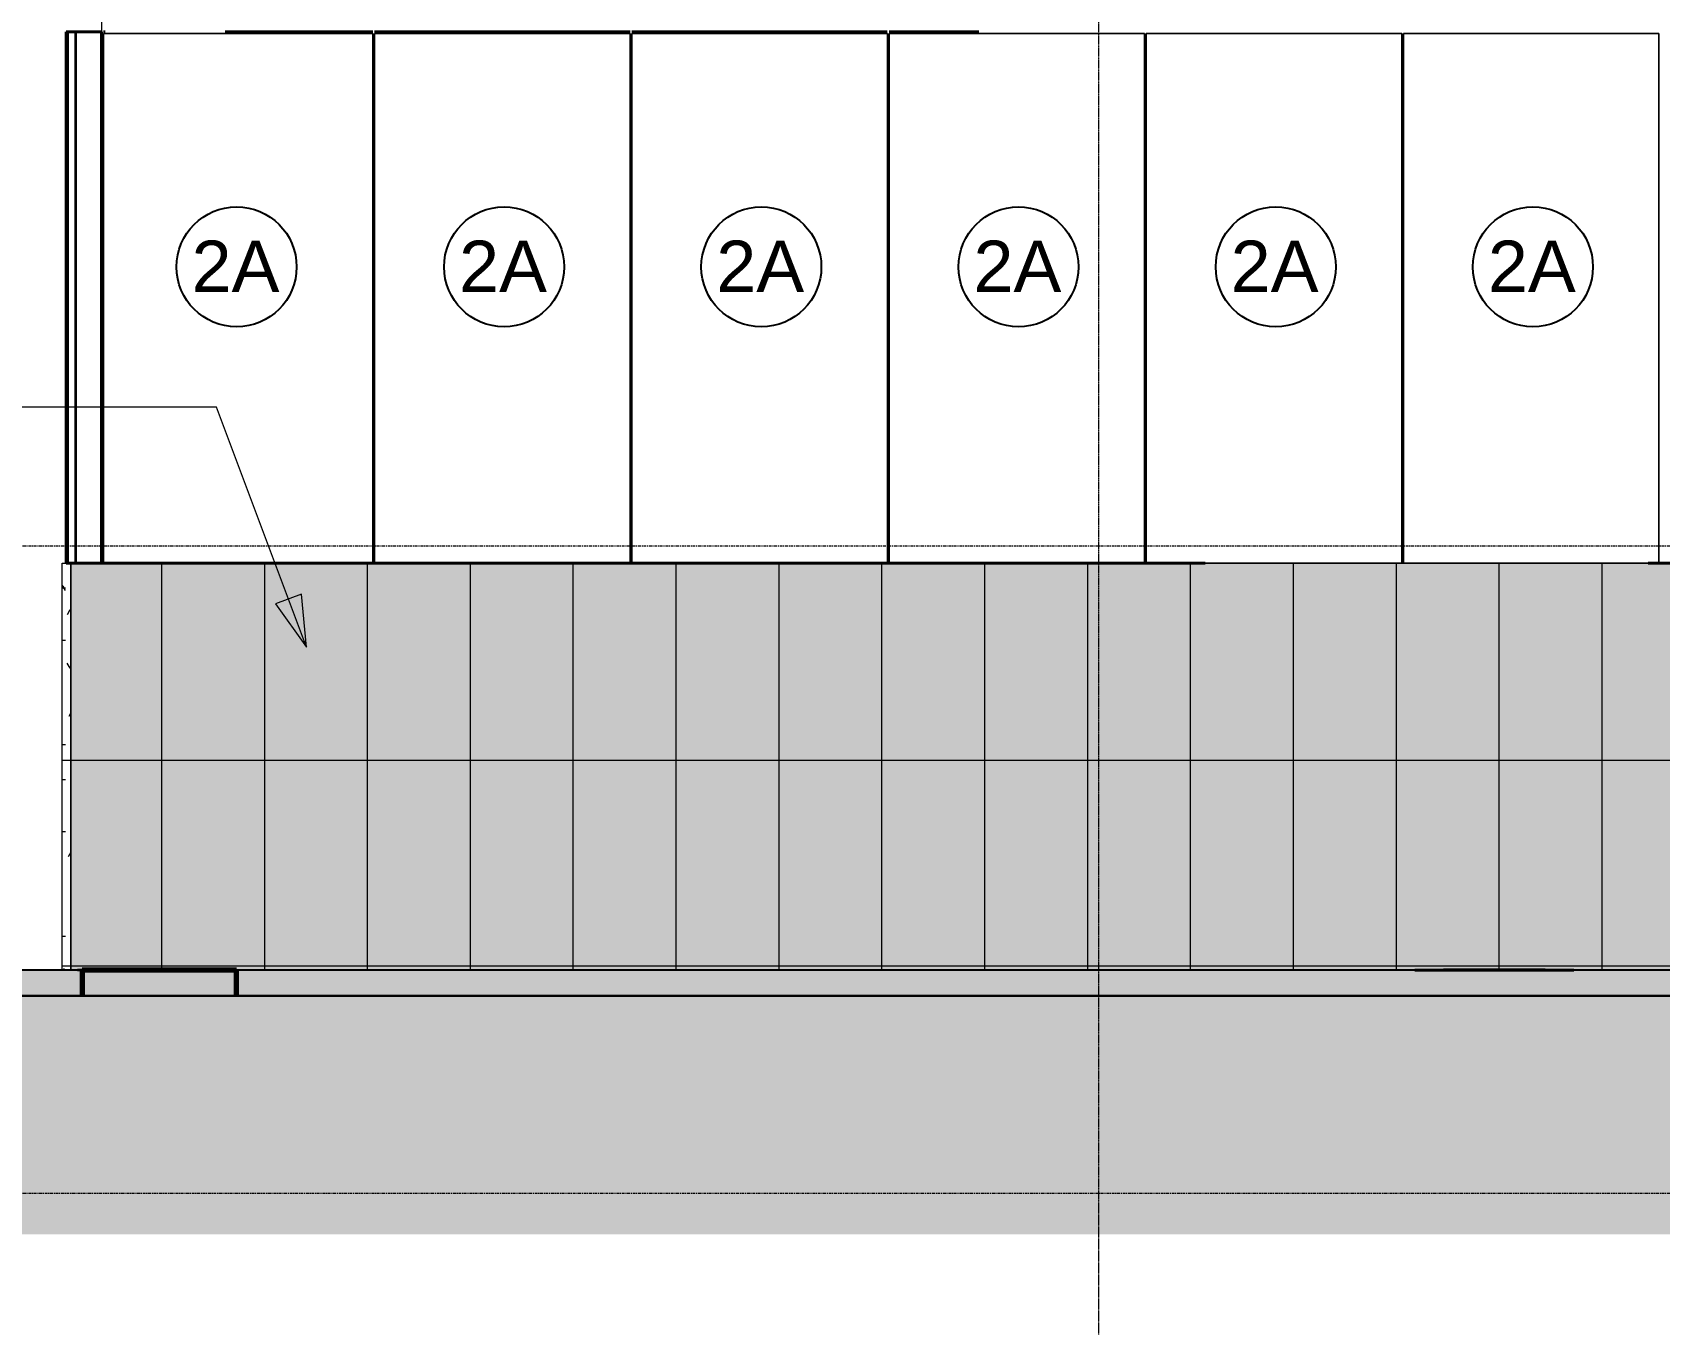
# Model space of a CAD drawing. Header units: millimetres. Extents: x -1379 to 1385823, y -4884429 to 548763.
# Drawn here: x 606255 to 615743, y -2306296 to -2298701 of the extents above; entities that cross this region are included whole.
import ezdxf

# ---------------------------------------------------------------- set-up
doc = ezdxf.new("R2010")
doc.units = ezdxf.units.MM
doc.linetypes.add('Centre', pattern=[31.75, 6.35, -4.7625, 15.875, -4.7625])
doc.linetypes.add('DPA_Grid _ Level 100', pattern=[10, 5.5, -1.6, 1.3, -1.6])
for name, color, linetype, lineweight in [('A-ANNO-IDEN', 7, 'Continuous', 25), ('A-COLS-E', 7, 'Continuous', 35), ('A-DETL-GENF', 7, 'Continuous', 35), ('A-DETL-THIN', 7, 'Continuous', 25), ('A-DOOR-E', 7, 'Continuous', 35), ('A-FLOR-E', 7, 'Continuous', 35), ('A-FLOR-FNSH', 7, 'Continuous', 70), ('A-FLOR-LEVL', 7, 'Continuous', 9), ('A-FLOR-PATT', 7, 'Continuous', 70), ('A-GENM', 7, 'Continuous', 35), ('A-GLAZ-CURT', 7, 'Continuous', 35), ('A-WALL-PATT', 7, 'Continuous', 70), ('G-ANNO-TEXT', 7, 'Continuous', 9), ('I-WALL-E', 7, 'Continuous', 50), ('S-GRID', 7, 'Continuous', 9), ('WALL-E', 7, 'Continuous', 50)]:
    doc.layers.add(name, color=color, linetype=linetype, lineweight=lineweight)
doc.styles.add('ARIAL', font='arial.ttf')
pattern_1 = [(0, (603264.26, -2405470.96), (406.4, 101.6), [33.528, -271.272, 33.528, -271.272, -1625.6]), (0, (603264.26, -2405470.96), (406.4, 101.6), [-609.6, 33.528, -576.072, 33.528, -271.272, -711.2]), (0, (603264.26, -2405470.96), (406.4, 101.6), [-1524, 33.528, -169.672, 33.528, -474.472]), (120, (603416.66, -2405420.16), (-291.18818, 301.15272), [33.528, -271.272, 33.528, -271.272, -1625.6]), (120, (603416.66, -2405420.16), (-291.18818, 301.15272), [-609.6, 33.528, -576.072, 33.528, -271.272, -711.2]), (120, (603416.66, -2405420.16), (-291.18818, 301.15272), [-1524, 33.528, -169.672, 33.528, -474.472]), (240, (603467.46, -2405216.96), (-115.21182, -402.75272), [33.528, -271.272, 33.528, -271.272, -1625.6]), (240, (603467.46, -2405216.96), (-115.21182, -402.75272), [-609.6, 33.528, -576.072, 33.528, -271.272, -711.2]), (240, (603467.46, -2405216.96), (-115.21182, -402.75272), [-1524, 33.528, -169.672, 33.528, -474.472])]
pattern_2 = [(0, (623207.8, -2306546), (0, 1200), []), (90, (623207.8, -2306545.96), (-600, 4e-14), [])]
pattern_3 = [(88.182, (2308160.665, 0), (-1.06917921, 33.67587044), []), (91.818, (2308160.665, 0), (-3.20698401, 33.67621035), [84.232, -50.539])]
pattern_4 = [(88.182, (2300365.751, 0), (-1.06917921, 33.67587044), []), (91.818, (2300365.751, 0), (-3.20698401, 33.67621035), [84.232, -50.539])]

# ---------------------------------------------------------------- blocks, each defined once
blk = doc.blocks.new('DPA_Rectangular - 300 x 700mm-5176290-IV01 - ELEVATION 4')
at = {"layer": 'A-COLS-E', "color": 7}
for p, q in [((2310042.7, 103675), (2309342.7, 103675)), ((2309342.7, 103675), (2310042.7, 103675))]:
    blk.add_line(p, q, dxfattribs=at)
blk = doc.blocks.new('DPA_Rectangular - 300 x 700mm-3612791-IV01 - ELEVATION 4')
at = {"layer": 'A-COLS-E', "color": 7}
for p, q in [((2306137.7, 103675), (2305437.7, 103675)), ((2305437.7, 103675), (2306137.7, 103675))]:
    blk.add_line(p, q, dxfattribs=at)
blk = doc.blocks.new('DPA_Rectangular - 300 x 700mm-V156-IV01 - ELEVATION 4')
at = {"layer": 'A-COLS-E', "color": 7}
for p, q in [((2300642.7, 103675), (2300342.7, 103675)), ((2300342.7, 103675), (2300642.7, 103675))]:
    blk.add_line(p, q, dxfattribs=at)
blk = doc.blocks.new('DPA_AC-FLR - A51_3000x2500_500mm-5662247-IV01 - ELEVATION 4')
at = {"layer": 'A-DOOR-E', "color": 7}
for p, q in [((2301717.7, 103675), (2301217.7, 103675)), ((2301217.7, 103675), (2301717.7, 103675)), ((2302217.7, 103675), (2301717.7, 103675)), ((2301717.7, 103675), (2302217.7, 103675)), ((2302717.7, 103675), (2302217.7, 103675)), ((2302217.7, 103675), (2302717.7, 103675)), ((2303217.7, 103675), (2302717.7, 103675)), ((2302717.7, 103675), (2303217.7, 103675)), ((2303717.7, 103675), (2303217.7, 103675)), ((2303217.7, 103675), (2303717.7, 103675)), ((2304217.7, 103675), (2303717.7, 103675)), ((2303717.7, 103675), (2304217.7, 103675))]:
    blk.add_line(p, q, dxfattribs=at)
blk = doc.blocks.new('DPA_Rectangular - 300 x 700mm-V157-IV01 - ELEVATION 4')
at = {"layer": 'A-COLS-E', "color": 7}
for p, q in [((2305537.7, 103675), (2305437.7, 103675)), ((2305437.7, 103675), (2305537.7, 103675)), ((2306137.7, 103675), (2306037.7, 103675)), ((2306037.7, 103675), (2306137.7, 103675))]:
    blk.add_line(p, q, dxfattribs=at)
blk = doc.blocks.new('DPA_GM-Manhole Cover Type 2 - 600x600-5170206-IV01 - ELEVATION 4')
at = {"layer": 'A-GENM', "lineweight": 9}
h = blk.add_hatch(dxfattribs=at)
h.set_pattern_fill('FP_60', style=0, pattern_type=2)
h.set_pattern_definition(pattern_3)
h.paths.add_polyline_path([(2308149.6, 101300), (2308152.1, 101300), (2308152.1, 101302), (2308148.3, 101302), (2308148.3, 101300)])
h = blk.add_hatch(dxfattribs=at)
h.set_pattern_fill('FP_61', style=0, pattern_type=2)
h.set_pattern_definition([(53.901, (2302497.423, 0), (-24.55651, 33.676058), []), (126.099, (2302497.423, 0), (-73.668976, 33.676412), [104.196, -62.518])])
h.paths.add_polyline_path([(2308152.1, 101300), (2308157.8, 101300), (2308157.8, 101302), (2308152.1, 101302)])
h = blk.add_hatch(dxfattribs=at)
h.set_pattern_fill('FP_60', style=0, pattern_type=2)
h.set_pattern_definition(pattern_3)
h.paths.add_polyline_path([(2308161.6, 101300), (2308161.6, 101302), (2308157.8, 101302), (2308157.8, 101300)])
h = blk.add_hatch(dxfattribs=at)
h.set_pattern_fill('FP_64', style=0, pattern_type=2)
h.set_pattern_definition([(53.901, (2302352.26, 0), (-24.55651, 33.676058), []), (126.099, (2302352.26, 0), (-73.668976, 33.676412), [104.196, -62.518])])
h.paths.add_polyline_path([(2308183.1, 101300), (2308244.1, 101300), (2308243.6, 101302), (2308161.6, 101302), (2308161.6, 101300), (2308164.1, 101300)])
h = blk.add_hatch(dxfattribs=at)
h.set_pattern_fill('FP_62', style=0, pattern_type=2)
h.set_pattern_definition([(45.014, (2296932.696, 0), (-33.658734, 33.676222), []), (134.986, (2296932.696, 0), (-100.97723, 33.67518), [119.033, -71.42])])
h.paths.add_polyline_path([(2308304.1, 101300), (2308663.9, 101300), (2308663.9, 101302), (2308244.1, 101302), (2308244.1, 101300), (2308289, 101300)])
h = blk.add_hatch(dxfattribs=at)
h.set_pattern_fill('FP_63', style=0, pattern_type=2)
h.set_pattern_definition([(55.616, (2303037.62, 0), (-23.04434, 33.676178), []), (124.384, (2303037.62, 0), (-69.13362, 33.675858), [102.015, -61.209])])
h.paths.add_polyline_path([(2308741.3, 101300), (2308741.3, 101302), (2308663.9, 101302), (2308663.9, 101300)])
at = {"layer": 'A-GENM', "color": 7}
for p, q in [((2307980.7, 101300), (2308880.3, 101300)), ((2308009.3, 101300), (2307980.7, 101300)), ((2308908.9, 101300), (2308009.3, 101300)), ((2308149.6, 101300), (2308130.3, 101300)), ((2308130.3, 101300), (2308740, 101300)), ((2308130.3, 101300), (2308149.6, 101300)), ((2308740, 101300), (2308130.3, 101300)), ((2308735.1, 101300), (2308135.4, 101300)), ((2308135.4, 101300), (2308154.5, 101300)), ((2308145.7, 101300), (2308164.1, 101300)), ((2308725.4, 101300), (2308145.7, 101300)), ((2308225.7, 101302), (2308148.3, 101302)), ((2308148.3, 101302), (2308152.1, 101302)), ((2308148.3, 101302), (2308148.3, 101300)), ((2308152.1, 101300), (2308148.3, 101300)), ((2308148.3, 101300), (2308225.7, 101300)), ((2308149.6, 101300), (2308759.3, 101300)), ((2308149.6, 101300), (2308759.3, 101300)), ((2308152.1, 101302), (2308234.6, 101302)), ((2308152.1, 101300), (2308152.1, 101302)), ((2308234.6, 101300), (2308152.1, 101300)), ((2308154.5, 101300), (2308754.2, 101300)), ((2308235.2, 101302), (2308157.8, 101302)), ((2308157.8, 101302), (2308161.6, 101302)), ((2308157.8, 101302), (2308157.8, 101300)), ((2308161.6, 101300), (2308157.8, 101300)), ((2308157.8, 101300), (2308235.2, 101300)), ((2308158.3, 101300), (2308172.8, 101300)), ((2308171.9, 101300), (2308158.3, 101300)), ((2308161.6, 101302), (2308244.1, 101302)), ((2308161.6, 101300), (2308161.6, 101302)), ((2308243.6, 101300), (2308161.6, 101300)), ((2308164.1, 101300), (2308743.9, 101300)), ((2308165.5, 101300), (2308179.2, 101300)), ((2308180.1, 101300), (2308165.5, 101300)), ((2308167.8, 101300), (2308182.4, 101300)), ((2308181.5, 101300), (2308167.8, 101300)), ((2308171.9, 101300), (2308186.5, 101300)), ((2308172.8, 101300), (2308186.5, 101300)), ((2308175, 101300), (2308188.7, 101300)), ((2308189.6, 101300), (2308175, 101300)), ((2308179.2, 101300), (2308193.8, 101300)), ((2308180.1, 101300), (2308193.8, 101300)), ((2308181.5, 101300), (2308196.1, 101300)), ((2308183.1, 101300), (2308196.1, 101300)), ((2308188.7, 101300), (2308203.3, 101300)), ((2308189.6, 101300), (2308203.3, 101300)), ((2308645.5, 101302), (2308225.7, 101302)), ((2308225.7, 101300), (2308645.5, 101300)), ((2308234.6, 101302), (2308654.4, 101302)), ((2308654.4, 101300), (2308234.6, 101300)), ((2308655, 101302), (2308235.2, 101302)), ((2308235.2, 101300), (2308655, 101300)), ((2308244.1, 101302), (2308663.9, 101302)), ((2308244.1, 101302), (2308244.1, 101300)), ((2308663.9, 101300), (2308244.1, 101300)), ((2308733.1, 101302), (2308645.5, 101302)), ((2308645.5, 101300), (2308733.1, 101300)), ((2308654.4, 101302), (2308736.6, 101302)), ((2308736.6, 101300), (2308654.4, 101300)), ((2308737.5, 101302), (2308655, 101302)), ((2308655, 101300), (2308737.5, 101300)), ((2308663.9, 101302), (2308741.3, 101302)), ((2308663.9, 101300), (2308663.9, 101302)), ((2308741.3, 101300), (2308663.9, 101300)), ((2308700, 101300), (2308686.3, 101300)), ((2308700.9, 101300), (2308686.3, 101300)), ((2308708.1, 101300), (2308693.5, 101300)), ((2308707.2, 101300), (2308693.5, 101300)), ((2308709.5, 101300), (2308695.8, 101300)), ((2308710.4, 101300), (2308695.8, 101300)), ((2308700, 101300), (2308714.6, 101300)), ((2308714.6, 101300), (2308700.9, 101300)), ((2308717.6, 101300), (2308703.1, 101300)), ((2308716.7, 101300), (2308703.1, 101300)), ((2308721.8, 101300), (2308707.2, 101300)), ((2308708.1, 101300), (2308721.8, 101300)), ((2308709.5, 101300), (2308724.1, 101300)), ((2308724.1, 101300), (2308710.4, 101300)), ((2308731.3, 101300), (2308716.7, 101300)), ((2308717.6, 101300), (2308731.3, 101300)), ((2308743.9, 101300), (2308725.4, 101300)), ((2308736.6, 101302), (2308733.1, 101302)), ((2308733.1, 101300), (2308736.6, 101300)), ((2308754.2, 101300), (2308735.1, 101300)), ((2308741.3, 101302), (2308737.5, 101302)), ((2308737.5, 101300), (2308741.3, 101300)), ((2308740, 101300), (2308759.3, 101300)), ((2308759.3, 101300), (2308740, 101300)), ((2308741.3, 101300), (2308741.3, 101302)), ((2308880.3, 101300), (2308908.9, 101300))]:
    blk.add_line(p, q, dxfattribs=at)
blk = doc.blocks.new('DPA_GM-Manhole Cover Type 2 - 600x600-V177-IV01 - ELEVATION 4')
at = {"layer": 'A-GENM', "lineweight": 9}
h = blk.add_hatch(dxfattribs=at)
h.set_pattern_fill('FP_65', style=0, pattern_type=2)
h.set_pattern_definition(pattern_4)
h.paths.add_polyline_path([(2300350.5, 101300), (2300352.9, 101300), (2300352.9, 101302), (2300349.1, 101302), (2300349.1, 101300)])
h = blk.add_hatch(dxfattribs=at)
h.set_pattern_fill('FP_66', style=0, pattern_type=2)
h.set_pattern_definition([(53.901, (2298788.723, 0), (-24.55651, 33.676058), []), (126.099, (2298788.723, 0), (-73.668976, 33.676412), [104.196, -62.518])])
h.paths.add_polyline_path([(2300352.9, 101300), (2300358.6, 101300), (2300358.6, 101302), (2300352.9, 101302)])
h = blk.add_hatch(dxfattribs=at)
h.set_pattern_fill('FP_65', style=0, pattern_type=2)
h.set_pattern_definition(pattern_4)
h.paths.add_polyline_path([(2300362.4, 101300), (2300362.4, 101302), (2300358.6, 101302), (2300358.6, 101300)])
h = blk.add_hatch(dxfattribs=at)
h.set_pattern_fill('FP_69', style=0, pattern_type=2)
h.set_pattern_definition([(53.901, (2298643.56, 0), (-24.55651, 33.676058), []), (126.099, (2298643.56, 0), (-73.668976, 33.676412), [104.196, -62.518])])
h.paths.add_polyline_path([(2300365, 101300), (2300444.9, 101300), (2300444.9, 101302), (2300362.4, 101302), (2300362.4, 101300)])
h = blk.add_hatch(dxfattribs=at)
h.set_pattern_fill('FP_67', style=0, pattern_type=2)
h.set_pattern_definition([(45.014, (2296928.434, 0), (-33.658734, 33.676222), []), (134.986, (2296928.434, 0), (-100.97723, 33.67518), [119.033, -71.42])])
h.paths.add_polyline_path([(2300864.7, 101300), (2300864.7, 101302), (2300444.9, 101302), (2300444.9, 101300)])
h = blk.add_hatch(dxfattribs=at)
h.set_pattern_fill('FP_68', style=0, pattern_type=2)
h.set_pattern_definition([(55.616, (2298947.145, 0), (-23.04434, 33.676178), []), (124.384, (2298947.145, 0), (-69.13362, 33.675858), [102.015, -61.209])])
h.paths.add_polyline_path([(2300942.1, 101300), (2300942.1, 101302), (2300864.7, 101302), (2300864.7, 101300)])
at = {"layer": 'A-GENM', "color": 7}
for p, q in [((2300209.1, 101300), (2300181.6, 101300)), ((2300350.5, 101300), (2300331.1, 101300)), ((2300940.8, 101300), (2300331.1, 101300)), ((2300935.9, 101300), (2300336.2, 101300)), ((2300346.6, 101300), (2300365, 101300)), ((2300349.1, 101302), (2300352.9, 101302)), ((2300349.1, 101302), (2300349.1, 101300)), ((2300352.9, 101300), (2300349.1, 101300)), ((2300350.5, 101300), (2300960.1, 101300)), ((2300352.9, 101302), (2300435.4, 101302)), ((2300352.9, 101300), (2300352.9, 101302)), ((2300435.4, 101300), (2300352.9, 101300)), ((2300358.6, 101302), (2300362.4, 101302)), ((2300358.6, 101302), (2300358.6, 101300)), ((2300362.4, 101300), (2300358.6, 101300)), ((2300359.1, 101300), (2300373.7, 101300)), ((2300372.8, 101300), (2300359.1, 101300)), ((2300362.4, 101302), (2300444.9, 101302)), ((2300362.4, 101300), (2300362.4, 101302)), ((2300444.9, 101300), (2300362.4, 101300)), ((2300365, 101300), (2300944.7, 101300)), ((2300366.3, 101300), (2300380, 101300)), ((2300380.9, 101300), (2300366.3, 101300)), ((2300368.6, 101300), (2300383.2, 101300)), ((2300382.3, 101300), (2300368.6, 101300)), ((2300372.8, 101300), (2300387.4, 101300)), ((2300373.7, 101300), (2300387.4, 101300)), ((2300375.9, 101300), (2300389.5, 101300)), ((2300390.4, 101300), (2300375.9, 101300)), ((2300380, 101300), (2300394.6, 101300)), ((2300380.9, 101300), (2300394.6, 101300)), ((2300382.3, 101300), (2300396.9, 101300)), ((2300383.2, 101300), (2300396.9, 101300)), ((2300389.5, 101300), (2300404.1, 101300)), ((2300390.4, 101300), (2300404.1, 101300)), ((2300435.4, 101302), (2300855.2, 101302)), ((2300855.2, 101300), (2300435.4, 101300)), ((2300444.9, 101302), (2300864.7, 101302)), ((2300444.9, 101302), (2300444.9, 101300)), ((2300864.7, 101300), (2300444.9, 101300)), ((2300855.2, 101302), (2300937.5, 101302)), ((2300937.5, 101300), (2300855.2, 101300)), ((2300864.7, 101302), (2300942.1, 101302)), ((2300864.7, 101300), (2300864.7, 101302)), ((2300942.1, 101300), (2300864.7, 101300)), ((2300900.8, 101300), (2300887.1, 101300)), ((2300901.7, 101300), (2300887.1, 101300)), ((2300908.9, 101300), (2300894.4, 101300)), ((2300908, 101300), (2300894.4, 101300)), ((2300910.3, 101300), (2300896.6, 101300)), ((2300911.2, 101300), (2300896.6, 101300)), ((2300900.8, 101300), (2300915.4, 101300)), ((2300915.4, 101300), (2300901.7, 101300)), ((2300918.5, 101300), (2300903.9, 101300)), ((2300917.6, 101300), (2300903.9, 101300)), ((2300922.6, 101300), (2300908, 101300)), ((2300908.9, 101300), (2300922.6, 101300)), ((2300910.3, 101300), (2300924.9, 101300)), ((2300924.9, 101300), (2300911.2, 101300)), ((2300932.1, 101300), (2300917.6, 101300)), ((2300918.5, 101300), (2300932.1, 101300)), ((2300955, 101300), (2300935.9, 101300)), ((2300960.1, 101300), (2300940.8, 101300)), ((2300942.1, 101300), (2300942.1, 101302))]:
    blk.add_line(p, q, dxfattribs=at)
at = {"layer": 'A-GENM', "color": 7, "lineweight": 70}
for p, q in [((2301109.6, 101300), (2300209.1, 101300)), ((2300209.1, 101300), (2300209.1, 101150)), ((2301109.6, 101150), (2301109.6, 101300))]:
    blk.add_line(p, q, dxfattribs=at)
blk = doc.blocks.new('DPA_Curved type B 1 - Curved Type B-5844674-IV01 - ELEVATION 4')
at = {"layer": 'A-GLAZ-CURT', "color": 7}
for p, q in [((2301959.7, 106775), (2301914.7, 106775)), ((2301914.7, 106775), (2303404.7, 106775)), ((2302659.7, 106775), (2301959.7, 106775)), ((2303359.7, 106775), (2302659.7, 106775)), ((2303404.7, 106775), (2303359.7, 106775)), ((2303409.7, 103675), (2301909.7, 103675)), ((2301909.7, 103675), (2301959.7, 103675)), ((2301959.7, 103675), (2302659.7, 103675)), ((2302659.7, 103675), (2303359.7, 103675)), ((2303359.7, 103675), (2303409.7, 103675))]:
    blk.add_line(p, q, dxfattribs=at)
blk = doc.blocks.new('DPA_Curved type A 1 - Curved Type A-5844675-IV01 - ELEVATION 4')
at = {"layer": 'A-GLAZ-CURT', "color": 7}
for p, q in [((2303414.7, 106775), (2304904.7, 106775)), ((2303459.7, 106775), (2303414.7, 106775)), ((2304859.7, 106775), (2303459.7, 106775)), ((2304904.7, 106775), (2304859.7, 106775)), ((2303409.7, 103675), (2303459.7, 103675)), ((2304909.7, 103675), (2303409.7, 103675)), ((2303459.7, 103675), (2304859.7, 103675)), ((2304859.7, 103675), (2304909.7, 103675))]:
    blk.add_line(p, q, dxfattribs=at)
blk = doc.blocks.new('DPA_Curved type C_Left 1 - Curved Type C_Left-5844676-IV01 - ELEVATION 4')
at = {"layer": 'A-GLAZ-CURT', "color": 7}
for p, q in [((2304959.7, 106775), (2304914.7, 106775)), ((2304914.7, 106775), (2305437.7, 106775)), ((2305426.4, 106775), (2304959.7, 106775)), ((2305437.7, 106775), (2305426.4, 106775)), ((2305537.7, 103675), (2304909.7, 103675)), ((2304909.7, 103675), (2304959.7, 103675)), ((2304959.7, 103675), (2305426.4, 103675)), ((2305426.4, 103675), (2305537.5, 103675)), ((2306409.7, 103675), (2306037.7, 103675)), ((2306037.7, 103675), (2306359.7, 103675)), ((2306359.7, 103675), (2306409.7, 103675))]:
    blk.add_line(p, q, dxfattribs=at)
blk = doc.blocks.new('DPA_Curved type B 1 - Curved Type B-V189-IV01 - ELEVATION 4')
at = {"layer": 'A-GLAZ-CURT', "color": 7}
for p, q in [((2306757.7, 103675), (2306409.7, 103675)), ((2306409.7, 103675), (2306459.7, 103675)), ((2306459.7, 103675), (2306757.7, 103675))]:
    blk.add_line(p, q, dxfattribs=at)
blk = doc.blocks.new('DPA_Curved type C_Left 1 - Curved Type C_Left-5844678-IV01 - ELEVATION 4')
at = {"layer": 'A-GLAZ-CURT', "color": 7}
for p, q in [((2300322.7, 103675), (2300322.7, 106775)), ((2300322.7, 103675), (2300322.7, 106775)), ((2300342.7, 106775), (2300332.7, 106775)), ((2300332.7, 106775), (2300342.7, 106775)), ((2301859.7, 106775), (2301042.6, 106775)), ((2301042.7, 106775), (2301904.7, 106775)), ((2301904.7, 106775), (2301859.7, 106775)), ((2301909.7, 103675), (2300322.7, 103675)), ((2300322.7, 103675), (2300372.7, 103675)), ((2300372.7, 103675), (2300899.7, 103675)), ((2300899.7, 103675), (2301859.7, 103675)), ((2301859.7, 103675), (2301909.7, 103675))]:
    blk.add_line(p, q, dxfattribs=at)
blk = doc.blocks.new('DPA_Curved type B 1 - Curved Type B-V194-IV01 - ELEVATION 4')
at = {"layer": 'A-GLAZ-CURT', "color": 7}
for p, q in [((2300172.7, 106775), (2300122.7, 106775)), ((2300122.7, 106775), (2300122.7, 106775)), ((2300122.7, 106775), (2300122.7, 106775)), ((2300122.7, 106775), (2300172.7, 106775)), ((2300322.7, 106775), (2300172.7, 106775)), ((2300172.7, 106775), (2300322.7, 106775)), ((2300172.7, 103675), (2300172.7, 106775)), ((2300172.7, 103675), (2300172.7, 106775)), ((2300322.7, 106775), (2300322.7, 103675)), ((2300322.7, 103675), (2300322.7, 106775)), ((2300172.7, 103675), (2300122.7, 103675)), ((2300122.7, 103675), (2300122.7, 103675)), ((2300122.7, 103675), (2300122.7, 103675)), ((2300122.7, 103675), (2300172.7, 103675)), ((2300322.7, 103675), (2300172.7, 103675)), ((2300172.7, 103675), (2300322.7, 103675))]:
    blk.add_line(p, q, dxfattribs=at)
blk = doc.blocks.new('DPA_Curved type A 1 - Curved Type A-V195-IV01 - ELEVATION 4')
at = {"layer": 'A-GLAZ-CURT', "color": 7}
for p, q in [((2300172.7, 106775), (2300122.7, 106775)), ((2300122.7, 106775), (2300122.7, 106775)), ((2300122.7, 106775), (2300172.7, 106775)), ((2300172.7, 106775), (2300322.7, 106775)), ((2300322.7, 106775), (2300172.7, 106775)), ((2300322.7, 106775), (2300322.7, 103675)), ((2300322.7, 103675), (2300322.7, 106775)), ((2300172.7, 103675), (2300122.7, 103675)), ((2300122.7, 103675), (2300122.7, 103675)), ((2300122.7, 103675), (2300172.7, 103675)), ((2300172.7, 103675), (2300322.7, 103675)), ((2300322.7, 103675), (2300172.7, 103675))]:
    blk.add_line(p, q, dxfattribs=at)
blk = doc.blocks.new('DPA_Curved type C_Left 1 - Curved Type C_Left-V196-IV01 - ELEVATION 4')
at = {"layer": 'A-GLAZ-CURT', "color": 7}
for p, q in [((2300172.7, 106775), (2300122.7, 106775)), ((2300122.7, 106775), (2300122.7, 106775)), ((2300122.7, 106775), (2300122.7, 106775)), ((2300122.7, 106775), (2300172.7, 106775)), ((2300322.7, 106775), (2300172.7, 106775)), ((2300172.7, 106775), (2300322.7, 106775)), ((2300322.7, 106775), (2300322.7, 103675)), ((2300322.7, 103675), (2300322.7, 106775)), ((2300172.7, 103675), (2300122.7, 103675)), ((2300122.7, 103675), (2300122.7, 103675)), ((2300122.7, 103675), (2300122.7, 103675)), ((2300122.7, 103675), (2300172.7, 103675)), ((2300322.7, 103675), (2300172.7, 103675)), ((2300172.7, 103675), (2300322.7, 103675))]:
    blk.add_line(p, q, dxfattribs=at)
blk = doc.blocks.new('DPA_Curved type B 1 - Curved Type B-V197-IV01 - ELEVATION 4')
at = {"layer": 'A-GLAZ-CURT', "color": 7}
for p, q in [((2300172.7, 106775), (2300122.7, 106775)), ((2300122.7, 106775), (2300122.7, 106775)), ((2300122.7, 106775), (2300122.7, 106775)), ((2300122.7, 106775), (2300172.7, 106775)), ((2300322.7, 106775), (2300172.7, 106775)), ((2300172.7, 106775), (2300322.7, 106775)), ((2300322.7, 106775), (2300322.7, 103675)), ((2300322.7, 103675), (2300322.7, 106775)), ((2300172.7, 103675), (2300122.7, 103675)), ((2300122.7, 103675), (2300122.7, 103675)), ((2300122.7, 103675), (2300122.7, 103675)), ((2300122.7, 103675), (2300172.7, 103675)), ((2300322.7, 103675), (2300172.7, 103675)), ((2300172.7, 103675), (2300322.7, 103675))]:
    blk.add_line(p, q, dxfattribs=at)
blk = doc.blocks.new('DPA_Curved type B 1 - Curved Type B-5847656-IV01 - ELEVATION 4')
at = {"layer": 'A-GLAZ-CURT', "color": 7}
for p, q in [((2300165.9, 106775), (2300115.7, 106775)), ((2300115.7, 106775), (2300165.9, 106775)), ((2300115.7, 103675), (2300115.7, 106775)), ((2300172.7, 106775), (2300122.7, 106775)), ((2300122.7, 106775), (2300165.9, 106775)), ((2300165.9, 106775), (2300122.7, 106775)), ((2300122.7, 106775), (2300172.7, 106775)), ((2300322.7, 106775), (2300172.7, 106775)), ((2300172.7, 106775), (2300322.7, 106775)), ((2300322.7, 106775), (2300322.7, 103675)), ((2300322.7, 103675), (2300322.7, 106775)), ((2300165.9, 103675), (2300115.7, 103675)), ((2300115.7, 103675), (2300165.9, 103675)), ((2300172.7, 103675), (2300122.7, 103675)), ((2300122.7, 103675), (2300166, 103675)), ((2300166, 103675), (2300122.7, 103675)), ((2300122.7, 103675), (2300172.7, 103675)), ((2300322.7, 103675), (2300172.7, 103675)), ((2300172.7, 103675), (2300322.7, 103675))]:
    blk.add_line(p, q, dxfattribs=at)
blk = doc.blocks.new('DPA_Curved type C_Left 1 - Curved Type C_Left-5847586-IV01 - ELEVATION 4')
at = {"layer": 'A-GLAZ-CURT', "color": 7}
for p, q in [((2300167.6, 106775), (2300115.6, 106775)), ((2300115.6, 106775), (2300163, 106775)), ((2300115.6, 103675), (2300115.6, 106775)), ((2300172.7, 106775), (2300122.7, 106775)), ((2300122.7, 106775), (2300167.7, 106775)), ((2300163.1, 106775), (2300122.7, 106775)), ((2300122.7, 106775), (2300172.7, 106775)), ((2300122.7, 106775), (2300122.7, 103675)), ((2300322.7, 106775), (2300172.7, 106775)), ((2300172.7, 106775), (2300322.7, 106775)), ((2300172.7, 103675), (2300172.7, 106775)), ((2300172.7, 103675), (2300172.7, 106775)), ((2300172.7, 103675), (2300172.7, 106775)), ((2300172.7, 103675), (2300172.7, 106775)), ((2300322.7, 106775), (2300322.7, 103675)), ((2300322.7, 103675), (2300322.7, 106775)), ((2300163, 103675), (2300115.6, 103675)), ((2300115.6, 103675), (2300167.6, 103675)), ((2300172.7, 103675), (2300122.7, 103675)), ((2300122.7, 103675), (2300163.1, 103675)), ((2300167.7, 103675), (2300122.7, 103675)), ((2300122.7, 103675), (2300172.7, 103675)), ((2300322.7, 103675), (2300172.7, 103675)), ((2300172.7, 103675), (2300322.7, 103675))]:
    blk.add_line(p, q, dxfattribs=at)
blk = doc.blocks.new('DPA_TAG_Multi Tags_Specific - Exterior-5922051-IV01 - ELEVATION 4')
at = {"layer": 'A-ANNO-IDEN', "color": 7}
blk.add_circle((2301109.8, 112669), 350, dxfattribs=at)

msp = doc.modelspace()

# ---------------------------------------------------------------- hatches: boundary and pattern name
at = {"layer": 'A-DETL-GENF', "lineweight": 9}
h = msp.add_hatch(dxfattribs=at)
h.set_pattern_fill('FP_84', style=0, pattern_type=2)
h.set_pattern_definition([(45, (603264.26, -2405470.96), (0, 449.0128), [317.5, -317.5]), (45, (603180.08, -2405386.77), (0, 449.0128), [317.5, -317.5]), (45, (603095.9, -2405302.58), (0, 449.0128), [317.5, -317.5]), (135, (603095.9, -2405246.45), (-449.0128, 3e-14), [317.5, -317.5]), (135, (603180.08, -2405162.26), (-449.0128, 3e-14), [317.5, -317.5]), (135, (603264.26, -2405078.07), (-449.0128, 3e-14), [317.5, -317.5])])
h.paths.add_polyline_path([(615365.3, -2305712.1), (629403.2, -2305712.1), (629403.2, -2304321), (598422.9, -2304321), (598422.9, -2305712.1), (614881.2, -2305712.1)])
at = {"layer": 'A-FLOR-PATT', "lineweight": 35}
msp.add_hatch(color=7, dxfattribs=at).paths.add_polyline_path([(622012.8, -2304321), (622012.8, -2304171), (602371.1, -2304171), (602371.1, -2304321), (621658.1, -2304321)])
at = {"layer": 'A-WALL-PATT', "lineweight": 9}
h = msp.add_hatch(dxfattribs=at)
h.set_pattern_fill('FP_56', style=0, pattern_type=2)
h.set_pattern_definition(pattern_1)
h.paths.add_polyline_path([(606477.8, -2304171), (606477.8, -2301796), (606427.8, -2301796), (606427.8, -2304171)])
h = msp.add_hatch(dxfattribs=at)
h.set_pattern_fill('FP_57', style=0, pattern_type=2)
h.set_pattern_definition(pattern_2)
h.paths.add_polyline_path([(606477.8, -2304171), (606477.8, -2301796), (606427.8, -2301796), (606427.8, -2304171)])
h = msp.add_hatch(dxfattribs=at)
h.set_pattern_fill('FP_56', style=0, pattern_type=2)
h.set_pattern_definition(pattern_1)
h.paths.add_polyline_path([(606477.8, -2304171), (606684.1, -2304171), (606684.1, -2304169), (607277.2, -2304169), (607277.2, -2304171), (614483.3, -2304171), (614483.3, -2304169), (615076.4, -2304169), (615076.4, -2304171), (621982.8, -2304171), (621982.8, -2301796), (606477.8, -2301796), (606477.8, -2303620.7)])
h = msp.add_hatch(dxfattribs=at)
h.set_pattern_fill('FP_57', style=0, pattern_type=2)
h.set_pattern_definition(pattern_2)
h.paths.add_polyline_path([(606477.8, -2304171), (606684.1, -2304171), (606684.1, -2304169), (607277.2, -2304169), (607277.2, -2304171), (614483.3, -2304171), (614483.3, -2304169), (615076.4, -2304169), (615076.4, -2304171), (621982.8, -2304171), (621982.8, -2301796), (606477.8, -2301796), (606477.8, -2303620.7)])
at = {"layer": 'G-ANNO-TEXT'}
msp.add_hatch(color=7, dxfattribs=at).paths.add_polyline_path([(607853.2, -2302286.3), (607822.9, -2301977.2), (607672.4, -2302033.7)])

# ---------------------------------------------------------------- linework, layer by layer
at = {"layer": 'A-DETL-THIN', "color": 7}
msp.add_line((629403.2, -2304321), (598422.9, -2304321), dxfattribs=at)
at = {"layer": 'A-FLOR-E', "color": 7, "lineweight": 9}
for p, q in [((606657.8, -2301796), (606657.8, -2301696)), ((606657.8, -2301696), (606657.8, -2301796)), ((606657.8, -2301796), (606657.8, -2301696)), ((606657.8, -2301796), (606657.8, -2301696)), ((606657.8, -2301796), (606657.8, -2301696)), ((606657.8, -2301796), (606657.8, -2301696)), ((607377.8, -2301796), (606657.8, -2301796)), ((606657.8, -2301796), (606977.8, -2301796)), ((606977.8, -2301796), (606657.8, -2301796)), ((606657.8, -2301796), (606977.8, -2301796)), ((606977.8, -2301796), (606657.8, -2301796)), ((606657.8, -2301796), (607377.8, -2301796)), ((611872.8, -2301796), (606977.8, -2301796)), ((606977.8, -2301796), (611872.8, -2301796)), ((607377.8, -2301796), (611772.8, -2301796)), ((611772.8, -2301796), (607377.8, -2301796)), ((611192.8, -2301796), (607412.8, -2301796)), ((607412.8, -2301796), (611192.8, -2301796)), ((611192.8, -2301796), (607412.8, -2301796)), ((607412.8, -2301796), (611192.8, -2301796)), ((607552.8, -2301796), (610552.8, -2301796)), ((610552.8, -2301796), (607552.8, -2301796)), ((610552.8, -2301796), (607552.8, -2301796)), ((607552.8, -2301796), (610552.8, -2301796)), ((611052.8, -2301796), (607552.8, -2301796)), ((607552.8, -2301796), (611052.8, -2301796)), ((607552.8, -2301796), (611052.8, -2301796)), ((611052.8, -2301796), (607552.8, -2301796)), ((611772.8, -2301796), (611872.8, -2301796)), ((611872.8, -2301796), (611772.8, -2301796)), ((611872.8, -2301796), (621512.8, -2301796)), ((612472.8, -2301796), (612012.8, -2301796)), ((612372.8, -2301796), (612472.8, -2301796)), ((613092.8, -2301796), (612372.8, -2301796)), ((612372.8, -2301796), (613092.8, -2301796)), ((613092.8, -2301796), (612372.8, -2301796)), ((612372.8, -2301796), (615677.8, -2301796)), ((613092.8, -2301796), (612372.8, -2301796)), ((613092.8, -2301796), (612372.8, -2301796)), ((612372.8, -2301796), (613092.8, -2301796)), ((612472.8, -2301796), (613092.8, -2301796)), ((615677.8, -2301796), (612472.8, -2301796)), ((613292.8, -2301796), (613092.8, -2301796)), ((613232.8, -2301796), (615677.8, -2301796)), ((615677.8, -2301796), (613232.8, -2301796)), ((614902.8, -2301796), (613292.8, -2301796)), ((615102.8, -2301796), (614902.8, -2301796)), ((615677.8, -2301796), (615102.8, -2301796)), ((615677.8, -2301796), (616237.8, -2301796)), ((616237.8, -2301796), (615677.8, -2301796))]:
    msp.add_line(p, q, dxfattribs=at)
at = {"layer": 'A-FLOR-FNSH', "color": 7, "lineweight": 25}
for p, q in [((622012.8, -2304171), (602421.9, -2304171)), ((602371.1, -2304321), (622012.8, -2304321))]:
    msp.add_line(p, q, dxfattribs=at)
at = {"layer": 'A-FLOR-LEVL', "color": 7, "linetype": 'Centre'}
for p, q in [((601234.6, -2301696), (631213.7, -2301696)), ((601234.6, -2304171), (631213.7, -2304171)), ((601234.6, -2305471), (631213.7, -2305471))]:
    msp.add_line(p, q, dxfattribs=at)
at = {"layer": 'G-ANNO-TEXT', "color": 7}
for p, q in [((607327.5, -2300886.6), (604186.6, -2300886.6)), ((607853.2, -2302286.3), (607327.5, -2300886.6)), ((607822.9, -2301977.2), (607672.4, -2302033.7)), ((607853.2, -2302286.3), (607822.9, -2301977.2)), ((607672.4, -2302033.7), (607853.2, -2302286.3))]:
    msp.add_line(p, q, dxfattribs=at)
at = {"layer": 'I-WALL-E', "color": 7, "lineweight": 9}
for p, q in [((606427.8, -2304171), (606427.8, -2301796)), ((606427.8, -2301796), (611872.8, -2301796)), ((606427.8, -2304171), (606427.8, -2301796)), ((606427.8, -2301796), (606477.8, -2301796)), ((611872.8, -2301796), (606477.8, -2301796)), ((606477.8, -2304171), (606477.8, -2301796)), ((606477.8, -2301796), (621982.8, -2301796)), ((621982.8, -2301796), (606477.8, -2301796)), ((612372.8, -2301796), (613092.8, -2301796)), ((613092.8, -2301796), (612372.8, -2301796)), ((606477.8, -2304171), (606427.8, -2304171)), ((606477.8, -2304171), (606427.8, -2304171)), ((621982.8, -2304171), (606477.8, -2304171)), ((606477.8, -2304171), (621982.8, -2304171))]:
    msp.add_line(p, q, dxfattribs=at)
at = {"layer": 'S-GRID', "color": 7, "linetype": 'DPA_Grid _ Level 100'}
msp.add_line((612472.8, -2306296.3), (612472.8, -2287829.1), dxfattribs=at)
at = {"layer": 'WALL-E', "color": 7, "lineweight": 9}
for p, q in [((606657.8, -2301796), (606657.8, -2291046)), ((606657.8, -2301796), (606657.8, -2291046)), ((608239.8, -2298706), (606667.8, -2298706)), ((606667.8, -2298706), (606667.8, -2301796)), ((606667.8, -2298706), (608239.8, -2298706)), ((606667.8, -2301796), (606667.8, -2298706)), ((608239.8, -2301796), (608239.8, -2298706)), ((608239.8, -2298706), (608239.8, -2301796)), ((609739.8, -2298706), (608249.8, -2298706)), ((608249.8, -2298706), (608249.8, -2301796)), ((608249.8, -2298706), (609739.8, -2298706)), ((608249.8, -2301796), (608249.8, -2298706)), ((609739.8, -2301796), (609739.8, -2298706)), ((609739.8, -2298706), (609739.8, -2301796)), ((611239.8, -2298706), (609749.8, -2298706)), ((609749.8, -2298706), (609749.8, -2301796)), ((609749.8, -2298706), (611239.8, -2298706)), ((609749.8, -2301796), (609749.8, -2298706)), ((611239.8, -2301796), (611239.8, -2298706)), ((611239.8, -2298706), (611239.8, -2301796)), ((612739.8, -2298706), (611249.8, -2298706)), ((611249.8, -2298706), (611249.8, -2301796)), ((611249.8, -2298706), (612739.8, -2298706)), ((611249.8, -2301796), (611249.8, -2298706)), ((612739.8, -2301796), (612739.8, -2298706)), ((612739.8, -2298706), (612739.8, -2301796)), ((614239.8, -2298706), (612749.8, -2298706)), ((612749.8, -2298706), (612749.8, -2301796)), ((612749.8, -2298706), (614239.8, -2298706)), ((612749.8, -2301796), (612749.8, -2298706)), ((614239.8, -2301796), (614239.8, -2298706)), ((614239.8, -2298706), (614239.8, -2301796)), ((615739.8, -2298706), (614249.8, -2298706)), ((614249.8, -2298706), (614249.8, -2301796)), ((614249.8, -2298706), (615739.8, -2298706)), ((614249.8, -2301796), (614249.8, -2298706)), ((615739.8, -2301796), (615739.8, -2298706)), ((615739.8, -2298706), (615739.8, -2301796)), ((606477.8, -2301796), (611872.8, -2301796)), ((611872.8, -2301796), (606477.8, -2301796)), ((606477.8, -2301796), (606477.8, -2304171)), ((606477.8, -2304171), (606477.8, -2301796)), ((606977.8, -2301796), (606477.8, -2301796)), ((621832.8, -2301796), (606657.8, -2301796)), ((606667.8, -2301796), (606657.8, -2301796)), ((606667.8, -2301796), (608239.8, -2301796)), ((606977.8, -2301796), (621512.8, -2301796)), ((621512.8, -2301796), (606977.8, -2301796)), ((607412.8, -2301796), (611192.8, -2301796)), ((607412.8, -2301796), (607552.8, -2301796)), ((607412.8, -2301796), (611192.8, -2301796)), ((607412.8, -2301796), (607552.8, -2301796)), ((611052.8, -2301796), (607552.8, -2301796)), ((607552.8, -2301796), (611052.8, -2301796)), ((611192.8, -2301796), (607552.8, -2301796)), ((611052.8, -2301796), (607552.8, -2301796)), ((607552.8, -2301796), (611052.8, -2301796)), ((611192.8, -2301796), (607552.8, -2301796)), ((608249.8, -2301796), (608239.8, -2301796)), ((608249.8, -2301796), (609739.8, -2301796)), ((609749.8, -2301796), (609739.8, -2301796)), ((609749.8, -2301796), (611239.8, -2301796)), ((611249.8, -2301796), (611239.8, -2301796)), ((611249.8, -2301796), (612739.8, -2301796)), ((612012.8, -2301796), (611872.8, -2301796)), ((611872.8, -2301796), (612012.8, -2301796)), ((612372.8, -2301796), (613092.8, -2301796)), ((613092.8, -2301796), (612372.8, -2301796)), ((613092.8, -2301796), (612372.8, -2301796)), ((612372.8, -2301796), (613092.8, -2301796)), ((612749.8, -2301796), (612739.8, -2301796)), ((612749.8, -2301796), (614239.8, -2301796)), ((613092.8, -2301796), (613232.8, -2301796)), ((613232.8, -2301796), (613092.8, -2301796)), ((615677.8, -2301796), (613232.8, -2301796)), ((613232.8, -2301796), (615677.8, -2301796)), ((613232.8, -2301796), (615677.8, -2301796)), ((614932.8, -2301796), (613232.8, -2301796)), ((614249.8, -2301796), (614239.8, -2301796)), ((614249.8, -2301796), (615739.8, -2301796)), ((614932.8, -2301796), (615072.8, -2301796)), ((615677.8, -2301796), (615072.8, -2301796)), ((615749.8, -2301796), (615739.8, -2301796))]:
    msp.add_line(p, q, dxfattribs=at)

# ---------------------------------------------------------------- block references
at = {"layer": 'A-ANNO-IDEN', "color": 7}
for p in [(-1693665, -2412737.1), (-1692105, -2412737.1), (-1690605, -2412737.1), (-1689105, -2412737.1), (-1687605, -2412737.1), (-1686105, -2412737.1)]:
    msp.add_blockref('DPA_TAG_Multi Tags_Specific - Exterior-5922051-IV01 - ELEVATION 4', p, dxfattribs=at)
at = {"layer": 'A-COLS-E', "color": 7}
for name, p in [('DPA_Rectangular - 300 x 700mm-3612791-IV01 - ELEVATION 4', (-1698760, -2405471)), ('DPA_Rectangular - 300 x 700mm-V156-IV01 - ELEVATION 4', (-1693665, -2405471)), ('DPA_Rectangular - 300 x 700mm-V156-IV01 - ELEVATION 4', (-1693665, -2405471)), ('DPA_Rectangular - 300 x 700mm-3612791-IV01 - ELEVATION 4', (-1698760, -2405471)), ('DPA_Rectangular - 300 x 700mm-3612791-IV01 - ELEVATION 4', (-1693665, -2405471)), ('DPA_Rectangular - 300 x 700mm-V157-IV01 - ELEVATION 4', (-1693665, -2405471)), ('DPA_Rectangular - 300 x 700mm-5176290-IV01 - ELEVATION 4', (-1693665, -2405471))]:
    msp.add_blockref(name, p, dxfattribs=at)
at = {"layer": 'A-DOOR-E', "color": 7}
msp.add_blockref('DPA_AC-FLR - A51_3000x2500_500mm-5662247-IV01 - ELEVATION 4', (-1693665, -2405471), dxfattribs=at)
at = {"layer": 'A-GENM', "color": 7}
for name in ['DPA_GM-Manhole Cover Type 2 - 600x600-V177-IV01 - ELEVATION 4', 'DPA_GM-Manhole Cover Type 2 - 600x600-5170206-IV01 - ELEVATION 4']:
    msp.add_blockref(name, (-1693665, -2405471), dxfattribs=at)
at = {"layer": 'A-GLAZ-CURT', "color": 7}
for name in ['DPA_Curved type B 1 - Curved Type B-5847656-IV01 - ELEVATION 4', 'DPA_Curved type C_Left 1 - Curved Type C_Left-5847586-IV01 - ELEVATION 4', 'DPA_Curved type B 1 - Curved Type B-V194-IV01 - ELEVATION 4', 'DPA_Curved type A 1 - Curved Type A-V195-IV01 - ELEVATION 4', 'DPA_Curved type C_Left 1 - Curved Type C_Left-V196-IV01 - ELEVATION 4', 'DPA_Curved type B 1 - Curved Type B-V197-IV01 - ELEVATION 4', 'DPA_Curved type A 1 - Curved Type A-V195-IV01 - ELEVATION 4', 'DPA_Curved type C_Left 1 - Curved Type C_Left-V196-IV01 - ELEVATION 4', 'DPA_Curved type B 1 - Curved Type B-V197-IV01 - ELEVATION 4', 'DPA_Curved type A 1 - Curved Type A-V195-IV01 - ELEVATION 4', 'DPA_Curved type C_Left 1 - Curved Type C_Left-V196-IV01 - ELEVATION 4', 'DPA_Curved type C_Left 1 - Curved Type C_Left-5844678-IV01 - ELEVATION 4', 'DPA_Curved type B 1 - Curved Type B-5844674-IV01 - ELEVATION 4', 'DPA_Curved type A 1 - Curved Type A-5844675-IV01 - ELEVATION 4', 'DPA_Curved type C_Left 1 - Curved Type C_Left-5844676-IV01 - ELEVATION 4', 'DPA_Curved type B 1 - Curved Type B-V189-IV01 - ELEVATION 4']:
    msp.add_blockref(name, (-1693665, -2405471), dxfattribs=at)

# ---------------------------------------------------------------- texts
at = {"layer": 'A-ANNO-IDEN', "color": 7, "lineweight": 9, "char_height": 300, "width": 633.333, "attachment_point": 1, "style": 'ARIAL'}
for insert in [(607182.2, -2299915), (608742.2, -2299915), (610242.2, -2299915), (611742.2, -2299915), (613242.2, -2299915), (614742.2, -2299915)]:
    msp.add_mtext('2A', dxfattribs=dict(at, insert=insert))

doc.saveas('drawing.dxf')
